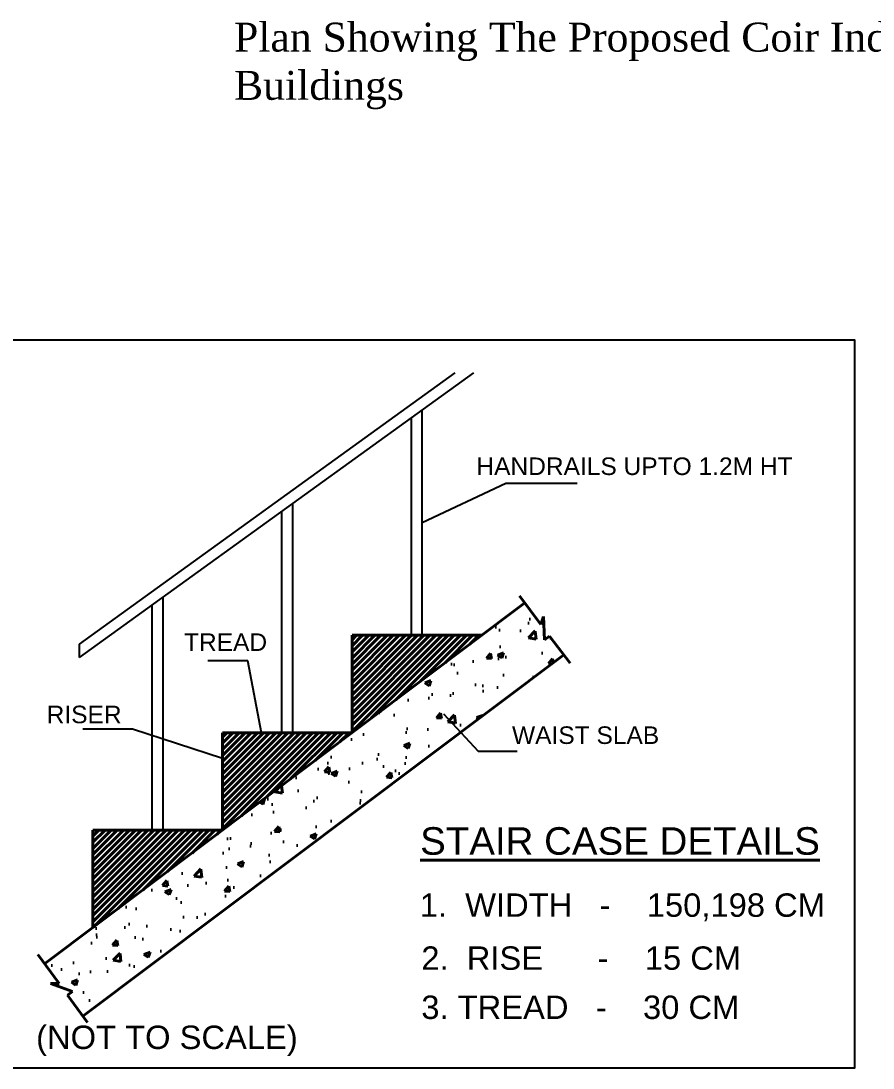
# Model space of a CAD drawing. Header units: metres. Extents: x -121582 to -58867, y 55115 to 110853.
# Drawn here: x -60769.63 to -60739.56, y 55225.34 to 55262.28 of the extents above; entities that cross this region are included whole.
import ezdxf

# ---------------------------------------------------------------- set-up
doc = ezdxf.new("R2010")
doc.units = ezdxf.units.M
doc.styles.add('ANAND', font='BKANT.TTF')
doc.styles.add('style3', font='arial.ttf')
doc.styles.add('t3', font='arial.ttf')
doc.dimstyles.new('V1', dxfattribs={"dimtxt": 0.3, "dimasz": 0.1, "dimexe": 0.02, "dimexo": 0.02, "dimgap": 0.05, "dimtad": 1, "dimzin": 0, "dimdsep": 46, "dimtxsty": 'ANAND', "dimcen": 0.09, "dimse1": 1, "dimse2": 1, "dimclrd": 3, "dimclre": 3, "dimclrt": 5, "dimadec": 0, "dimazin": 0, "dimtfac": 1, "dimtix": 1, "dimtofl": 0, "dimtmove": 2, "dimatfit": 0, "dimfxl": 0, "dimtolj": 1, "dimtzin": 0, "dimarcsym": 0})

msp = doc.modelspace()

# ---------------------------------------------------------------- hatches: boundary and pattern name
at = {"lineweight": 40, "extrusion": (3.41119e-05, 2.3009e-12, 1)}
h = msp.add_hatch(dxfattribs=at)
h.set_pattern_fill('AR-CONC', color=0, scale=0.3048, style=0)
h.set_pattern_definition([(50, (-71414.327, 54884.5366), (2.1862056, -0.19126817), [0.22859964, -2.51459604]), (355, (-71414.327, 54884.5366), (-0.42291343, 2.292678), [0.1828797, -2.01167683]), (100.4514, (-71414.1448, 54884.5206), (1.7632938, 2.10140844), [0.1942798, -2.1370778]), (46.1842, (-71414.327, 54885.1462), (3.2529456, -0.5045011), [0.3428995, -3.7718941]), (96.6356, (-71414.056, 54885.104), (2.8488474, 2.9691066), [0.2914197, -3.2056162]), (351.1842, (-71414.327, 54885.146), (2.8488451, 2.9691089), [0.2743196, -3.0175152]), (21, (-71414.0222, 54884.9938), (1.81936985, -1.22718042), [0.22859964, -2.51459604]), (326, (-71414.0222, 54884.9938), (0.74162393, 2.21025387), [0.1828797, -2.01167683]), (71.4514, (-71413.8706, 54884.8915), (2.56099452, 0.98307145), [0.1942798, -2.1370778]), (37.500001, (-71414.327, 54884.5366), (0.037063165, 1.01465887), [0, -1.98729287, 0, -2.04215679, 0, -2.01929682]), (7.500001, (-71414.327, 54884.5366), (0.80183467, 1.20216502), [0, -1.16433417, 0, -1.94157294, 0, -0.76961879]), (327.500001, (-71415.0067, 54884.5366), (1.627088225, -0.068747115), [0, -0.7619988, 0, -2.37743626, 0, -3.15467503]), (317.500001, (-71415.3115, 54884.5366), (1.77754864, 0.30511953), [0, -0.99059844, 0, -1.57886151, 0, -2.24027647])])
h.paths.add_polyline_path([(-60768.695, 55229.087), (-60768.122, 55228.325), (-60768.031, 55228.609), (-60767.993, 55227.788), (-60767.818, 55227.92), (-60767.321, 55227.26), (-60750.478, 55239.925), (-60750.975, 55240.585), (-60751.151, 55240.453), (-60751.188, 55241.274), (-60751.279, 55240.99), (-60751.852, 55241.752)])
h = msp.add_hatch(dxfattribs=at)
h.set_pattern_fill('ANSI31', color=0, scale=1.219198, style=0)
h.set_pattern_definition([(45.000001, (-63003.3497, 57175.81524), (-0.1077629055, 0.107762902), [])])
h.paths.add_polyline_path([(-60757.943, 55240.61), (-60757.943, 55237.172), (-60753.371, 55240.61)])
h = msp.add_hatch(dxfattribs=at)
h.set_pattern_fill('ANSI31', color=0, scale=1.219198, style=0)
h.set_pattern_definition([(45.0000009, (-71414.327, 54884.53657), (-0.1077629055, 0.1077629021), [])])
h.paths.add_polyline_path([(-60767.087, 55233.734), (-60767.087, 55230.296), (-60762.515, 55233.734)])
h.paths.add_polyline_path([(-60762.515, 55233.734), (-60757.943, 55237.172), (-60762.515, 55237.172)])

# ---------------------------------------------------------------- linework, layer by layer
at = {"color": 3, "linetype": 'ByBlock', "extrusion": (3.41119e-05, 2.3009e-12, 1)}
for p, q in [((-60753.665, 55249.867, 0.003), (-60767.572, 55239.83, 0.003)), ((-60754.319, 55249.867, 0.003), (-60767.572, 55240.301, 0.003)), ((-60755.848, 55240.61, 0.003), (-60755.848, 55248.291, 0.003)), ((-60755.466, 55240.61, 0.003), (-60755.466, 55248.567, 0.003)), ((-60760.42, 55237.172, 0.003), (-60760.42, 55244.991, 0.003)), ((-60760.038, 55237.172, 0.003), (-60760.038, 55245.267, 0.003)), ((-60764.992, 55233.734, 0.003), (-60764.992, 55241.691, 0.003)), ((-60764.61, 55233.734, 0.003), (-60764.61, 55241.967, 0.003)), ((-60767.572, 55240.301, 0.003), (-60767.572, 55239.83, 0.003))]:
    msp.add_line(p, q, dxfattribs=at)
at = {"color": 0, "lineweight": 40, "extrusion": (3.41119e-05, 2.3009e-12, 1)}
for p, q in [((-60752.04, 55242.002, 0.003), (-60751.279, 55240.99, 0.003)), ((-60751.852, 55241.752, 0.003), (-60768.789, 55229.017, 0.003)), ((-60751.279, 55240.99, 0.003), (-60751.189, 55241.274, 0.003)), ((-60751.189, 55241.274, 0.003), (-60751.151, 55240.453, 0.003)), ((-60753.371, 55240.61, 0.003), (-60757.943, 55240.61, 0.003)), ((-60757.943, 55240.61, 0.003), (-60757.943, 55237.172, 0.003)), ((-60751.151, 55240.453, 0.003), (-60750.975, 55240.585, 0.003)), ((-60750.975, 55240.585, 0.003), (-60750.254, 55239.627, 0.003)), ((-60750.478, 55239.925, 0.003), (-60767.438, 55227.172, 0.003)), ((-60757.943, 55237.172, 0.003), (-60762.515, 55237.172, 0.003)), ((-60762.515, 55237.172, 0.003), (-60762.515, 55233.734, 0.003)), ((-60762.515, 55233.734, 0.003), (-60767.087, 55233.734, 0.003)), ((-60767.087, 55233.734, 0.003), (-60767.087, 55230.296, 0.003)), ((-60769.031, 55229.347, 0.003), (-60768.283, 55228.326, 0.003)), ((-60768.283, 55228.326, 0.003), (-60768.581, 55228.321, 0.003)), ((-60768.581, 55228.321, 0.003), (-60767.806, 55228.047, 0.003)), ((-60767.806, 55228.047, 0.003), (-60767.983, 55227.917, 0.003)), ((-60767.983, 55227.917, 0.003), (-60767.275, 55226.95, 0.003))]:
    msp.add_line(p, q, dxfattribs=at)
at = {"extrusion": (3.41119e-05, 2.3009e-12, 1), "elevation": -2.07}
msp.add_lwpolyline([(-60771.375, 55251.039), (-60740.222, 55251.039), (-60740.222, 55225.342), (-60771.375, 55225.342)], close=True, dxfattribs=at)

# ---------------------------------------------------------------- texts
at = {"color": 0, "lineweight": 40, "extrusion": (3.41119e-05, 2.3009e-12, 1), "style": 't3'}
for s, height, p in [('HANDRAILS UPTO 1.2M HT', 0.61944, (-60753.557, 55246.265, -2.07)), ('TREAD', 0.6194, (-60763.873, 55240.058, -2.07)), ('RISER', 0.6194, (-60768.719, 55237.507, -2.07)), ('WAIST SLAB', 0.6194, (-60752.301, 55236.777, -2.07)), ('%%uSTAIR CASE DETAILS', 0.97168, (-60755.542, 55232.868, -2.07)), ('1.  WIDTH   -    150,198 CM', 0.82593, (-60755.557, 55230.678, -2.07)), ('2.  RISE      -    15 CM', 0.82593, (-60755.5, 55228.808, -2.07)), ('3. TREAD   -    30 CM', 0.82593, (-60755.5, 55227.074, -2.07)), ('(NOT TO SCALE)', 0.82593, (-60769.09, 55226.014, -2.07))]:
    msp.add_text(s, height=height, rotation=0, dxfattribs=at).set_placement(p)
at = {"extrusion": (4.35739e-11, 0.00017738, 1), "insert": (-60762.109, 55262.224, 0), "char_height": 1.02049, "width": 27.97005, "attachment_point": 1, "text_direction": (1, -1.1e-05, 0), "style": 'style3'}
msp.add_mtext('\\pt1017.48479;{\\fBook Antiqua|b0|i0|c0|p18;Plan Showing The Proposed Coir Industrial Buildings }', dxfattribs=at)

# ---------------------------------------------------------------- leaders
at = {"color": 3, "linetype": 'ByBlock'}
for points in [[(-60755.466, 55244.589, 0.003), (-60752.52, 55245.98, 0.003), (-60750.005, 55245.98, 0.003)], [(-60761.142, 55237.172, 0.003), (-60761.619, 55239.715, 0.003), (-60763.032, 55239.715, 0.003)], [(-60754.714, 55237.837, 0.003), (-60753.499, 55236.525, 0.003), (-60752.123, 55236.525, 0.003)], [(-60762.515, 55236.267, 0.003), (-60765.687, 55237.297, 0.003), (-60767.438, 55237.297, 0.003)]]:
    msp.add_leader(points, dimstyle='V1', override={"dimgap": 0.09, "dimtad": 0, "dimarcsym": 1}, dxfattribs=at)

doc.saveas('drawing.dxf')
